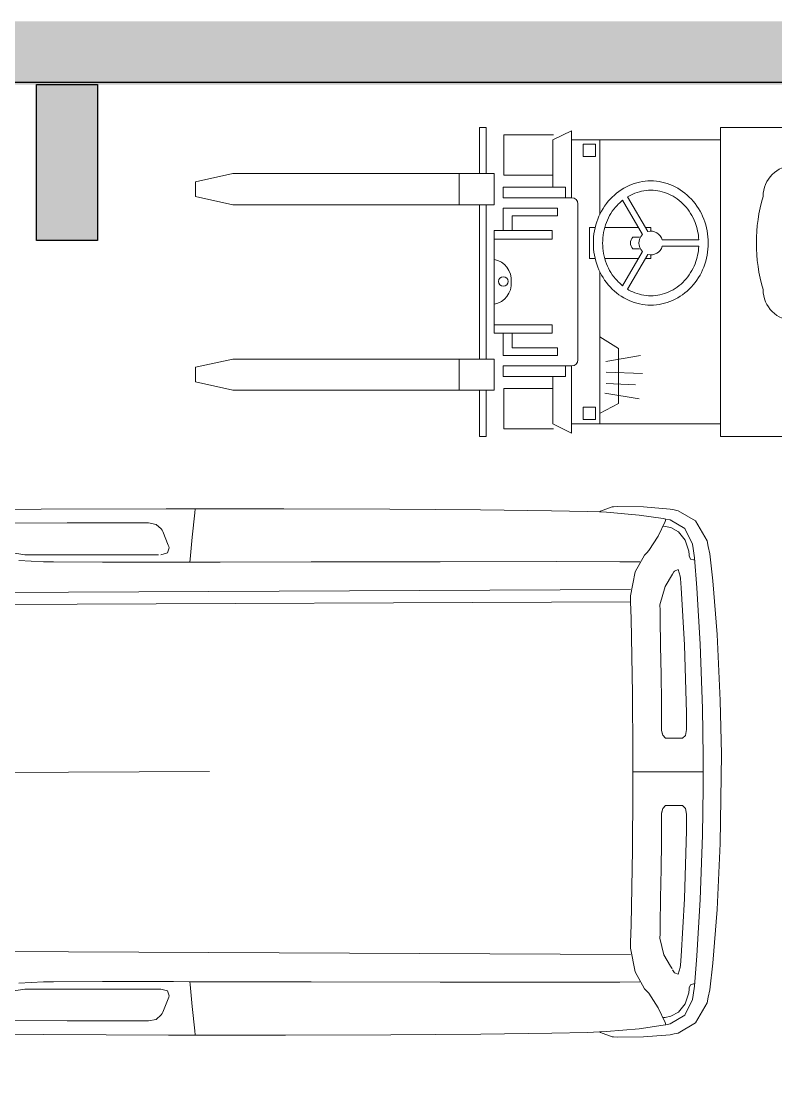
# Model space of a CAD drawing. Header units: millimetres. Extents: x 106 to 150.3, y 96.8 to 110.4.
# Drawn here: x 126.139 to 128.569, y 106.99 to 110.449 of the extents above; entities that cross this region are included whole.
import ezdxf

# ---------------------------------------------------------------- set-up
doc = ezdxf.new("R2010")
doc.units = ezdxf.units.MM
doc.layers.add('Hatch Muros', color=8, linetype='Continuous', true_color=0x817e7e)
doc.layers.add('Mobiliario', color=252, linetype='Continuous', lineweight=15)

# ---------------------------------------------------------------- blocks, each defined once
blk = doc.blocks.new('BERLINGO-11')
for p, q in [((-3955.591701, 808.162095), (-3899.42662, 841.181336)), ((-3955.591701, 808.162095), (-3899.42662, 841.181336)), ((-3899.42662, 841.181336), (-3886.316039, 843.609221)), ((-3899.42662, 841.181336), (-3886.316039, 843.609221)), ((-3886.316039, 843.609221), (-3873.367318, 846.198965)), ((-3886.316039, 843.609221), (-3873.367318, 846.198965)), ((-3873.367318, 846.198965), (-3787.743895, 853.563551)), ((-3873.367318, 846.198965), (-3787.743895, 853.563551)), ((-3787.743895, 853.563551), (-3703.658134, 854.453775)), ((-3787.743895, 853.563551), (-3703.658134, 854.453775)), ((-3773.904949, 826.856812), (-3668.615655, 836.244635)), ((-3773.904949, 826.856812), (-3668.615655, 836.244635)), ((-3703.658134, 854.453775), (-3691.356848, 853.563551)), ((-3703.658134, 854.453775), (-3691.356848, 853.563551)), ((-3691.356848, 853.563551), (-3686.501077, 853.239833)), ((-3691.356848, 853.563551), (-3686.501077, 853.239833)), ((-3686.501077, 853.239833), (-3649.111643, 839.562745)), ((-3686.501077, 853.239833), (-3649.111643, 839.481816)), ((-3668.615655, 836.244635), (-3645.874463, 836.973001)), ((-3668.615655, 836.244635), (-3645.874463, 836.973001)), ((-3649.111643, 839.562745), (-3645.874463, 836.973001)), ((-3649.111643, 839.481816), (-3645.874463, 836.973001)), ((-3645.874463, 836.973001), (-3607.432945, 838.429732)), ((-3645.874463, 836.973001), (-3607.432945, 838.429732)), ((-3607.432945, 838.429732), (-3491.865604, 840.776688)), ((-3607.432945, 838.429732), (-3491.865604, 840.776688)), ((-3491.865604, 840.776688), (-3262.5923, 843.932939)), ((-3491.865604, 840.776688), (-3262.5923, 843.932939)), ((-3262.5923, 843.932939), (-2970.679554, 846.198965)), ((-3262.5923, 843.932939), (-2970.679554, 846.198965)), ((-2970.679554, 846.198965), (-2628.995159, 847.251049)), ((-2970.679554, 846.198965), (-2628.995159, 847.251049)), ((-2628.995159, 847.251049), (-2250.406908, 847.170119)), ((-2628.995159, 847.251049), (-2250.406908, 847.170119)), ((-2342.261902, 833.81675), (-2343.799563, 846.846401)), ((-2333.926163, 755.396054), (-2342.261902, 833.81675)), ((-2250.406908, 847.170119), (-1847.458873, 845.632459)), ((-2250.406908, 847.170119), (-1847.458873, 845.632459)), ((-1847.458873, 845.632459), (-1501.063398, 842.791488)), ((-1847.458873, 845.632459), (-1501.063398, 842.791488)), ((-3993.142994, 743.661275), (-3955.591701, 808.162095)), ((-3993.142994, 743.661275), (-3955.591701, 808.162095)), ((-3920.872941, 783.721383), (-3873.367318, 811.642064)), ((-3920.872941, 783.721383), (-3873.367318, 811.642064)), ((-3873.367318, 811.642064), (-3860.337666, 814.069949)), ((-3873.367318, 811.642064), (-3860.337666, 814.069949)), ((-3860.337666, 814.069949), (-3851.43542, 815.850399)), ((-3860.337666, 814.069949), (-3851.43542, 815.850399)), ((-3857.990711, 806.705364), (-3860.337666, 814.069949)), ((-3835.654166, 759.44253), (-3857.990711, 806.705364)), ((-3851.43542, 815.850399), (-3773.904949, 826.856812)), ((-3851.43542, 815.850399), (-3773.904949, 826.856812)), ((-2217.711385, 796.751034), (-2234.221005, 782.58837)), ((-2193.189743, 802.011452), (-2217.711385, 796.751034)), ((-2184.934933, 802.011452), (-2193.189743, 802.011452)), ((-2121.324338, 802.011452), (-2184.934933, 802.011452)), ((-1930.65441, 801.687734), (-2121.324338, 802.011452)), ((-1700.571811, 801.040298), (-1930.65441, 801.687734)), ((-3946.203877, 732.89765), (-3920.872941, 783.721383)), ((-3946.203877, 732.89765), (-3920.872941, 783.721383)), ((-3900.802422, 773.443335), (-3922.491531, 746.331949)), ((-3875.633344, 786.472986), (-3900.802422, 773.443335)), ((-3858.07164, 790.438532), (-3875.633344, 786.472986)), ((-3852.163786, 791.085968), (-3858.07164, 790.438532)), ((-2239.481424, 774.090771), (-2256.55755, 730.388835)), ((-2236.972609, 778.056317), (-2239.481424, 774.090771)), ((-2234.221005, 782.58837), (-2236.972609, 778.056317)), ((-3996.865751, 725.533065), (-3993.142994, 743.661275)), ((-3996.865751, 725.533065), (-3993.142994, 743.661275)), ((-3948.146186, 718.896845), (-3946.203877, 732.89765)), ((-3948.146186, 718.896845), (-3946.203877, 732.89765)), ((-3922.491531, 746.331949), (-3933.902592, 711.208541)), ((-3805.22467, 712.827131), (-3835.654166, 759.44253)), ((-2327.209013, 684.663662), (-2333.926163, 755.396054)), ((-2256.55755, 730.388835), (-2258.095211, 725.533065)), ((-4011.756781, 615.46893), (-4001.721522, 701.739788)), ((-4011.756781, 615.46893), (-4001.721522, 701.739788)), ((-4001.721522, 701.739788), (-3996.865751, 725.533065)), ((-4001.721522, 701.739788), (-3996.865751, 725.533065)), ((-3952.273591, 689.357573), (-3948.146186, 718.896845)), ((-3952.273591, 689.357573), (-3948.146186, 718.896845)), ((-3935.602112, 695.751005), (-3939.729517, 685.230168)), ((-3935.197464, 699.150044), (-3935.602112, 695.751005)), ((-3933.902592, 711.208541), (-3935.197464, 699.150044)), ((-3798.669379, 705.786264), (-3805.22467, 712.827131)), ((-3791.628512, 698.17889), (-3798.669379, 705.786264)), ((-3760.956227, 643.875188), (-3791.628512, 698.17889)), ((-2258.095211, 725.533065), (-2259.551942, 721.2438)), ((-2259.551942, 721.2438), (-2254.048736, 704.976969)), ((-2254.048736, 704.976969), (-2232.764274, 699.150044)), ((-2225.642477, 699.150044), (-2166.968582, 699.150044)), ((-2225.642477, 699.150044), (-2166.968582, 699.150044)), ((-2166.968582, 699.150044), (-1990.623178, 699.150044)), ((-2166.968582, 699.150044), (-1990.623178, 699.150044)), ((-1990.623178, 699.150044), (-1869.55263, 699.150044)), ((-1990.623178, 699.150044), (-1869.55263, 699.150044)), ((-1869.55263, 699.150044), (-1829.006945, 699.150044)), ((-1869.55263, 699.150044), (-1829.006945, 699.150044)), ((-1829.006945, 699.150044), (-1794.935621, 699.150044)), ((-1829.006945, 699.150044), (-1794.935621, 699.150044)), ((-1794.935621, 699.150044), (-1705.589441, 713.150849)), ((-1794.935621, 699.150044), (-1705.589441, 713.150849)), ((-3960.123753, 592.808667), (-3952.273591, 689.357573)), ((-3960.123753, 592.808667), (-3952.273591, 689.357573)), ((-3949.198269, 682.640424), (-3952.273591, 682.802283)), ((-3939.729517, 685.230168), (-3949.198269, 682.640424)), ((-3711.508296, 676.73257), (-3775.928187, 676.246992)), ((-3507.40407, 677.218147), (-3711.508296, 676.73257)), ((-3132.538576, 676.975358), (-3507.40407, 677.218147)), ((-2716.965538, 676.246992), (-3132.538576, 676.975358)), ((-2424.000708, 675.518627), (-2716.965538, 676.246992)), ((-2326.318789, 675.437697), (-2424.000708, 675.518627)), ((-2326.318789, 675.437697), (-2327.209013, 684.663662)), ((-2273.1481, 675.437697), (-2326.318789, 675.437697)), ((-2044.84595, 675.275838), (-2273.1481, 675.437697)), ((-1886.466897, 676.004204), (-2044.84595, 675.275838)), ((-1868.095898, 676.246992), (-1886.466897, 676.004204)), ((-1854.256952, 676.408851), (-1868.095898, 676.246992)), ((-1775.512538, 680.212539), (-1854.256952, 676.408851)), ((-3907.276783, 622.590727), (-3909.785598, 593.132385)), ((-3906.629347, 629.793453), (-3907.276783, 622.590727)), ((-3899.588479, 651.644421), (-3906.629347, 629.793453)), ((-3887.449053, 646.788651), (-3899.588479, 651.644421)), ((-3885.749533, 643.794259), (-3887.449053, 646.788651)), ((-3881.945846, 636.753391), (-3885.749533, 643.794259)), ((-3857.343275, 596.774213), (-3881.945846, 636.753391)), ((-3745.903338, 567.154012), (-3760.956227, 643.875188)), ((-4025.433869, 442.765354), (-4011.756781, 615.46893)), ((-4025.433869, 442.765354), (-4011.756781, 615.46893)), ((-3970.56366, 411.202845), (-3960.123753, 592.808667)), ((-3970.56366, 411.202845), (-3960.123753, 592.808667)), ((-3909.785598, 593.132385), (-3920.225505, 409.017748)), ((-3840.914584, 537.776599), (-3857.343275, 596.774213)), ((-1666.581416, 577.755778), (-3746.550774, 587.548249)), ((-3746.550774, 548.135577), (-3745.903338, 567.154012)), ((-3841.723879, 492.537003), (-3841.157372, 521.18605)), ((-3841.157372, 521.18605), (-3841.723879, 492.537003)), ((-3841.157372, 521.18605), (-3840.914584, 537.776599)), ((-3748.735871, 493.670016), (-3746.550774, 548.135577)), ((-1656.869875, 538.343106), (-3746.550774, 548.135577)), ((-3843.18061, 406.508933), (-3841.723879, 492.537003)), ((-3841.723879, 492.537003), (-3843.18061, 406.508933)), ((-3752.944206, 251.44799), (-3748.735871, 493.670016)), ((-4035.307269, 230.244458), (-4025.433869, 442.765354)), ((-4035.307269, 230.244458), (-4025.433869, 442.765354)), ((-3977.928246, 203.780508), (-3970.56366, 411.202845)), ((-3977.928246, 203.780508), (-3970.56366, 411.202845)), ((-3920.225505, 409.017748), (-3926.457077, 188.808549)), ((-3844.637341, 312.387912), (-3843.18061, 406.508933)), ((-3843.18061, 406.508933), (-3844.637341, 312.387912)), ((-3845.608496, 227.007278), (-3844.637341, 312.387912)), ((-3844.637341, 312.387912), (-3845.608496, 227.007278)), ((-3753.186994, 62.963159), (-3752.944206, 251.44799)), ((-4039.110956, 57.621812), (-4035.307269, 230.244458)), ((-4039.110956, 57.621812), (-4035.307269, 230.244458)), ((-3845.851284, 160.159502), (-3845.608496, 227.007278)), ((-3845.608496, 227.007278), (-3845.851284, 160.159502)), ((-3980.679849, 50.985592), (-3977.928246, 203.780508)), ((-3980.679849, 50.985592), (-3977.928246, 203.780508)), ((-3926.457077, 188.808549), (-3926.699865, 141.221996)), ((-3926.699865, 141.221996), (-3926.618936, 136.366226)), ((-3845.851284, 137.903886), (-3845.851284, 160.159502)), ((-3845.851284, 160.159502), (-3845.851284, 137.903886)), ((-3926.618936, 136.366226), (-3923.138967, 117.42872)), ((-3923.138967, 117.42872), (-3913.346496, 108.364615)), ((-3913.346496, 108.364615), (-3909.947457, 108.364615)), ((-3909.947457, 108.364615), (-3861.227891, 108.364615)), ((-3861.227891, 108.364615), (-3858.476288, 108.364615)), ((-3858.476288, 108.364615), (-3849.81683, 118.238015)), ((-3849.81683, 118.238015), (-3845.851284, 132.967186)), ((-3849.088464, 122.041702), (-3849.493112, 120.74683)), ((-3845.851284, 133.614622), (-3849.088464, 122.041702)), ((-3845.851284, 132.967186), (-3845.851284, 137.903886)), ((-3845.851284, 137.903886), (-3845.851284, 133.614622)), ((-4035.307269, -230.082599), (-4039.110956, 57.621812)), ((-4035.307269, -230.082599), (-4039.110956, 57.621812)), ((-3980.679849, 0), (-3980.679849, 50.985592)), ((-3980.679849, 0), (-3980.679849, 50.985592)), ((-3753.186994, 0), (-3753.186994, 62.963159)), ((-3980.679849, -50.823733), (-3980.679849, 0)), ((-3980.679849, -50.823733), (-3980.679849, 0)), ((-3753.186994, 0), (-3980.679849, 0)), ((-3753.186994, -62.720371), (-3753.186994, 0)), ((-2389.686596, 1.294872), (-1650.233655, -1.61859)), ((-3977.928246, -203.618649), (-3980.679849, -50.823733)), ((-3977.928246, -203.618649), (-3980.679849, -50.823733)), ((-3752.944206, -251.205202), (-3753.186994, -62.720371)), ((-3926.699865, -141.141067), (-3926.618936, -136.123437)), ((-3926.618936, -136.123437), (-3923.138967, -117.266861)), ((-3923.138967, -117.266861), (-3913.346496, -108.364615)), ((-3913.346496, -108.364615), (-3909.947457, -108.364615)), ((-3909.947457, -108.364615), (-3861.227891, -108.364615)), ((-3861.227891, -108.364615), (-3858.476288, -108.364615)), ((-3858.476288, -108.364615), (-3849.81683, -118.157086)), ((-3849.81683, -118.157086), (-3845.851284, -132.886257)), ((-3849.088464, -121.960773), (-3849.493112, -120.584971)), ((-3845.851284, -133.452763), (-3849.088464, -121.960773)), ((-3845.851284, -132.886257), (-3845.851284, -137.822957)), ((-3845.851284, -137.822957), (-3845.851284, -133.452763)), ((-3845.851284, -137.822957), (-3845.851284, -159.997643)), ((-3845.851284, -159.997643), (-3845.851284, -137.822957)), ((-3926.457077, -188.64669), (-3926.699865, -141.141067)), ((-3845.851284, -159.997643), (-3845.608496, -226.764489)), ((-3845.608496, -226.764489), (-3845.851284, -159.997643)), ((-3970.56366, -411.040985), (-3977.928246, -203.618649)), ((-3970.56366, -411.040985), (-3977.928246, -203.618649)), ((-3920.225505, -408.774959), (-3926.457077, -188.64669)), ((-4025.433869, -442.684424), (-4035.307269, -230.082599)), ((-4025.433869, -442.684424), (-4035.307269, -230.082599)), ((-3845.608496, -226.764489), (-3844.637341, -312.306982)), ((-3844.637341, -312.306982), (-3845.608496, -226.764489)), ((-3748.735871, -493.589087), (-3752.944206, -251.205202)), ((-3844.637341, -312.306982), (-3843.18061, -406.347074)), ((-3843.18061, -406.347074), (-3844.637341, -312.306982)), ((-3960.123753, -592.646808), (-3970.56366, -411.040985)), ((-3960.123753, -592.646808), (-3970.56366, -411.040985)), ((-3909.785598, -593.051455), (-3920.225505, -408.774959)), ((-3843.18061, -406.347074), (-3841.723879, -492.456073)), ((-3841.723879, -492.456073), (-3843.18061, -406.347074)), ((-4011.756781, -615.226141), (-4025.433869, -442.684424)), ((-4011.756781, -615.226141), (-4025.433869, -442.684424)), ((-3841.723879, -492.456073), (-3841.157372, -521.266979)), ((-3841.157372, -521.266979), (-3841.723879, -492.456073)), ((-3746.550774, -548.216506), (-3748.735871, -493.589087)), ((-3853.620517, -588.843121), (-3840.914584, -535.753362)), ((-3840.914584, -535.753362), (-3841.157372, -521.266979)), ((-3745.903338, -567.073082), (-3746.550774, -548.216506)), ((-3760.956227, -643.794259), (-3745.903338, -567.073082)), ((-1666.581416, -577.674848), (-3746.550774, -587.548249)), ((-4001.721522, -701.577929), (-4011.756781, -615.226141)), ((-4001.721522, -701.577929), (-4011.756781, -615.226141)), ((-3952.273591, -689.276644), (-3960.123753, -592.646808)), ((-3952.273591, -689.276644), (-3960.123753, -592.646808)), ((-3907.276783, -622.590727), (-3909.785598, -593.051455)), ((-3874.985908, -625.585119), (-3853.620517, -588.843121)), ((-3906.629347, -629.712524), (-3907.276783, -622.590727)), ((-3899.588479, -651.563492), (-3906.629347, -629.712524)), ((-3887.449053, -646.707721), (-3899.588479, -651.563492)), ((-3885.749533, -643.794259), (-3887.449053, -646.707721)), ((-3881.945846, -636.672462), (-3885.749533, -643.794259)), ((-3880.327256, -634.406435), (-3878.870524, -631.97855)), ((-3878.870524, -631.97855), (-3874.985908, -625.585119)), ((-3791.628512, -698.09796), (-3760.956227, -643.794259)), ((-3949.198269, -682.559494), (-3952.273591, -682.802283)), ((-3948.146186, -718.815915), (-3952.273591, -689.276644)), ((-3948.146186, -718.815915), (-3952.273591, -689.276644)), ((-3939.729517, -685.068309), (-3949.198269, -682.559494)), ((-3935.602112, -695.508216), (-3939.729517, -685.068309)), ((-3711.508296, -676.65164), (-3775.928187, -676.166063)), ((-3507.40407, -677.056288), (-3711.508296, -676.65164)), ((-3132.538576, -676.813499), (-3507.40407, -677.056288)), ((-2716.965538, -676.004204), (-3132.538576, -676.813499)), ((-2424.000708, -675.437697), (-2716.965538, -676.004204)), ((-2326.318789, -675.356768), (-2424.000708, -675.437697)), ((-2327.209013, -684.501803), (-2333.926163, -755.234195)), ((-2326.318789, -675.356768), (-2327.209013, -684.501803)), ((-2273.1481, -675.194909), (-2326.318789, -675.356768)), ((-2044.84595, -675.194909), (-2273.1481, -675.194909)), ((-1886.466897, -675.923274), (-2044.84595, -675.194909)), ((-1868.095898, -676.166063), (-1886.466897, -675.923274)), ((-1854.256952, -676.327922), (-1868.095898, -676.166063)), ((-1775.512538, -680.131609), (-1854.256952, -676.327922)), ((-3996.865751, -725.452135), (-4001.721522, -701.577929)), ((-3996.865751, -725.452135), (-4001.721522, -701.577929)), ((-3993.142994, -743.499416), (-3996.865751, -725.452135)), ((-3993.142994, -743.499416), (-3996.865751, -725.452135)), ((-3946.203877, -732.654862), (-3948.146186, -718.815915)), ((-3946.203877, -732.654862), (-3948.146186, -718.815915)), ((-3935.197464, -699.230974), (-3935.602112, -695.508216)), ((-3933.902592, -711.127612), (-3935.197464, -699.230974)), ((-3922.491531, -746.17009), (-3933.902592, -711.127612)), ((-3835.654166, -759.199741), (-3805.22467, -712.746202)), ((-3805.22467, -712.746202), (-3798.669379, -705.786264)), ((-3798.669379, -705.786264), (-3791.628512, -698.09796)), ((-2259.551942, -721.081941), (-2254.048736, -704.896039)), ((-2258.095211, -725.452135), (-2259.551942, -721.081941)), ((-2256.55755, -730.307906), (-2258.095211, -725.452135)), ((-2254.048736, -704.896039), (-2232.764274, -699.230974)), ((-2232.764274, -699.230974), (-2225.642477, -699.230974)), ((-2225.642477, -699.230974), (-2166.968582, -699.230974)), ((-2225.642477, -699.230974), (-2166.968582, -699.230974)), ((-2166.968582, -699.230974), (-1990.623178, -699.230974)), ((-2166.968582, -699.230974), (-1990.623178, -699.230974)), ((-1990.623178, -699.230974), (-1869.55263, -699.230974)), ((-1990.623178, -699.230974), (-1869.55263, -699.230974)), ((-1869.55263, -699.230974), (-1829.006945, -699.230974)), ((-1869.55263, -699.230974), (-1829.006945, -699.230974)), ((-1829.006945, -699.230974), (-1794.935621, -699.230974)), ((-1829.006945, -699.230974), (-1794.935621, -699.230974)), ((-1794.935621, -699.230974), (-1705.589441, -713.150849)), ((-1794.935621, -699.230974), (-1705.589441, -713.150849)), ((-3955.591701, -808.000236), (-3993.142994, -743.499416)), ((-3955.591701, -808.000236), (-3993.142994, -743.499416)), ((-3920.872941, -783.559524), (-3946.203877, -732.654862)), ((-3920.872941, -783.559524), (-3946.203877, -732.654862)), ((-3900.802422, -773.362405), (-3922.491531, -746.17009)), ((-3857.990711, -806.624434), (-3835.654166, -759.199741)), ((-2333.926163, -755.234195), (-2342.261902, -833.735821)), ((-2239.481424, -774.009842), (-2256.55755, -730.307906)), ((-3873.367318, -811.561135), (-3920.872941, -783.559524)), ((-3873.367318, -811.561135), (-3920.872941, -783.559524)), ((-3875.633344, -786.311127), (-3900.802422, -773.362405)), ((-3858.07164, -790.357603), (-3875.633344, -786.311127)), ((-3852.163786, -791.085968), (-3858.07164, -790.357603)), ((-2236.972609, -777.975388), (-2239.481424, -774.009842)), ((-2234.221005, -782.426511), (-2236.972609, -777.975388)), ((-2217.711385, -796.670105), (-2234.221005, -782.426511)), ((-3899.42662, -841.181336), (-3955.591701, -808.000236)), ((-3899.42662, -841.181336), (-3955.591701, -808.000236)), ((-3860.337666, -814.069949), (-3873.367318, -811.561135)), ((-3860.337666, -814.069949), (-3873.367318, -811.561135)), ((-3860.337666, -814.069949), (-3857.990711, -806.624434)), ((-3851.43542, -815.769469), (-3860.337666, -814.069949)), ((-3851.43542, -815.769469), (-3860.337666, -814.069949)), ((-3773.904949, -826.937742), (-3851.43542, -815.769469)), ((-3773.904949, -826.937742), (-3851.43542, -815.769469)), ((-3668.615655, -836.163706), (-3773.904949, -826.937742)), ((-3668.615655, -836.163706), (-3773.904949, -826.937742)), ((-2193.189743, -801.930523), (-2217.711385, -796.670105)), ((-2184.934933, -801.930523), (-2193.189743, -801.930523)), ((-2121.324338, -801.849593), (-2184.934933, -801.930523)), ((-1930.65441, -801.444946), (-2121.324338, -801.849593)), ((-1507.959575, -800.150074), (-1930.65441, -801.444946)), ((-3886.316039, -843.609221), (-3899.42662, -841.181336)), ((-3886.316039, -843.609221), (-3899.42662, -841.181336)), ((-3873.367318, -846.118036), (-3886.316039, -843.609221)), ((-3873.367318, -846.118036), (-3886.316039, -843.609221)), ((-3787.743895, -853.320762), (-3873.367318, -846.118036)), ((-3787.743895, -853.320762), (-3873.367318, -846.118036)), ((-3703.658134, -854.210987), (-3787.743895, -853.320762)), ((-3703.658134, -854.210987), (-3787.743895, -853.320762)), ((-3691.356848, -853.401692), (-3703.658134, -854.210987)), ((-3691.356848, -853.401692), (-3703.658134, -854.210987)), ((-3686.501077, -853.158903), (-3691.356848, -853.401692)), ((-3686.501077, -853.158903), (-3691.356848, -853.401692)), ((-3649.111643, -839.481816), (-3686.501077, -853.158903)), ((-3649.111643, -839.481816), (-3686.501077, -853.158903)), ((-3645.874463, -837.05393), (-3668.615655, -836.163706)), ((-3645.874463, -837.05393), (-3668.615655, -836.163706)), ((-3645.874463, -837.05393), (-3649.111643, -839.481816)), ((-3645.874463, -837.05393), (-3649.111643, -839.481816)), ((-3607.513875, -838.429732), (-3645.874463, -837.05393)), ((-3607.513875, -838.429732), (-3645.874463, -837.05393)), ((-3492.351181, -840.776688), (-3607.513875, -838.429732)), ((-3492.351181, -840.776688), (-3607.513875, -838.429732)), ((-3264.049031, -843.852009), (-3492.351181, -840.776688)), ((-3264.049031, -843.852009), (-3492.351181, -840.776688)), ((-2973.754875, -846.118036), (-3264.049031, -843.852009)), ((-2973.754875, -846.118036), (-3264.049031, -843.852009)), ((-2633.931859, -847.251049), (-2973.754875, -846.118036)), ((-2633.931859, -847.251049), (-2973.754875, -846.118036)), ((-2257.043127, -847.08919), (-2633.931859, -847.251049)), ((-2257.043127, -847.08919), (-2633.931859, -847.251049)), ((-2342.261902, -833.735821), (-2343.799563, -846.846401)), ((-1855.713683, -845.38967), (-2257.043127, -847.08919)), ((-1855.713683, -845.38967), (-2257.043127, -847.08919)), ((-1501.034635, -842.611687), (-1855.713683, -845.38967)), ((-1501.034635, -842.611687), (-1855.713683, -845.38967))]:
    blk.add_line(p, q)
blk = doc.blocks.new('au_elev')
for p, q in [((-1.844, 0.4975), (-1.844, 0.3485)), ((-1.822, 0.4975), (-1.844, 0.4975)), ((-1.822, 0.3485), (-1.822, 0.4975)), ((-1.546994, 0.48674), (-1.60735, 0.4575)), ((-1.546994, 0.4575), (-1.546994, 0.48674)), ((-1.067, 0.4975), (-0.09782, 0.4975)), ((-1.067, 0.4975), (-1.067, -0.4975)), ((-1.76489, 0.47338), (-1.76489, 0.343)), ((-1.605765, 0.47338), (-1.76489, 0.47338)), ((-1.60735, 0.4575), (-1.60735, 0.304987)), ((-1.546994, 0.4575), (-1.546994, 0.270795)), ((-1.45611, 0.4575), (-1.546994, 0.4575)), ((-1.45611, -0.03261), (-1.45611, 0.4575)), ((-1.45611, 0.4575), (-1.067, 0.4575)), ((-1.510252, 0.443358), (-1.510252, 0.403358)), ((-1.470252, 0.443358), (-1.510252, 0.443358)), ((-1.470252, 0.403358), (-1.470252, 0.443358)), ((-1.456984, 0.424122), (-1.396127, 0.391514)), ((-1.510252, 0.403358), (-1.470252, 0.403358)), ((-1.396127, 0.391514), (-1.396127, 0.214663)), ((-2.639, 0.3485), (-2.759, 0.321883)), ((-1.797, 0.3485), (-2.639, 0.3485)), ((-1.909, 0.3485), (-1.909, 0.2485)), ((-1.797, 0.2485), (-1.797, 0.3485)), ((-1.439812, 0.35868), (-1.329127, 0.376569)), ((-2.759, 0.321883), (-2.759, 0.27501)), ((-1.76489, 0.343), (-1.60735, 0.343)), ((-1.435285, 0.327658), (-1.341124, 0.33196)), ((-1.767, 0.270795), (-1.767, 0.304987)), ((-1.767, 0.304987), (-1.567, 0.304987)), ((-1.567, 0.304987), (-1.567, 0.270795)), ((-1.435285, 0.290521), (-1.318941, 0.294823)), ((-2.759, 0.27501), (-2.639, 0.2485)), ((-2.639, 0.2485), (-1.797, 0.2485)), ((-1.844, 0.2485), (-1.844, -0.2485)), ((-1.822, -0.2485), (-1.822, 0.2485)), ((-1.567, 0.270795), (-1.767, 0.270795)), ((-1.546769, 0.270795), (-1.567, 0.270795)), ((-1.526769, -0.250795), (-1.526769, 0.250795)), ((-1.43687, 0.256328), (-1.324827, 0.236854)), ((-1.767, 0.236828), (-1.592184, 0.236828)), ((-1.767, 0.165273), (-1.767, 0.236828)), ((-1.738633, 0.212826), (-1.738633, 0.165273)), ((-1.592184, 0.212826), (-1.738633, 0.212826)), ((-1.592184, 0.236828), (-1.592184, 0.212826)), ((-1.396127, 0.214663), (-1.45611, 0.177527)), ((-1.797, 0.137873), (-1.797, 0.165273)), ((-1.797, 0.165273), (-1.609387, 0.165273)), ((-1.738633, 0.165273), (-1.767, 0.165273)), ((-1.609387, 0.165273), (-1.609387, 0.137873)), ((-1.609387, 0.137873), (-1.797, 0.137873)), ((-1.797, 0.137873), (-1.797, -0.137873)), ((-1.319063, -0.098009), (-1.382895, 0.012551)), ((-1.301742, -0.088009), (-1.36639, 0.023964)), ((-1.489802, -0.075), (-1.489802, -0.175)), ((-1.471063, -0.075), (-1.489802, -0.075)), ((-1.332347, -0.075), (-1.440082, -0.075)), ((-1.291933, -0.075), (-1.309253, -0.075)), ((-1.291933, -0.075), (-1.291933, -0.086731)), ((-1.797, -0.137873), (-1.797, -0.165273)), ((-1.609387, -0.137873), (-1.797, -0.137873)), ((-1.609387, -0.165273), (-1.609387, -0.137873)), ((-1.349762, -0.106107), (-1.327735, -0.106205)), ((-1.137202, -0.115), (-1.254993, -0.115)), ((-1.137202, -0.135), (-1.254993, -0.135)), ((-1.797, -0.165273), (-1.609387, -0.165273)), ((-1.738633, -0.165273), (-1.767, -0.165273)), ((-1.767, -0.165273), (-1.767, -0.236828)), ((-1.738633, -0.212826), (-1.738633, -0.165273)), ((-1.319063, -0.151991), (-1.382895, -0.262551)), ((-1.301742, -0.161991), (-1.36639, -0.273964)), ((-1.327735, -0.143795), (-1.349762, -0.143893)), ((-1.291933, -0.163269), (-1.291933, -0.175)), ((-1.471063, -0.175), (-1.489802, -0.175)), ((-1.332347, -0.175), (-1.440082, -0.175)), ((-1.291933, -0.175), (-1.309253, -0.175)), ((-1.767, -0.236828), (-1.592184, -0.236828)), ((-1.592184, -0.212826), (-1.738633, -0.212826)), ((-1.592184, -0.236828), (-1.592184, -0.212826)), ((-1.45611, -0.4575), (-1.45611, -0.21739)), ((-2.639, -0.2485), (-2.759, -0.275117)), ((-2.759, -0.275117), (-2.759, -0.32199)), ((-1.797, -0.2485), (-2.639, -0.2485)), ((-1.909, -0.2485), (-1.909, -0.3485)), ((-1.797, -0.3485), (-1.797, -0.2485)), ((-1.767, -0.270795), (-1.767, -0.304987)), ((-1.567, -0.270795), (-1.767, -0.270795)), ((-1.567, -0.270795), (-1.546769, -0.270795)), ((-1.567, -0.304987), (-1.567, -0.270795)), ((-1.546994, -0.270795), (-1.546994, -0.4575)), ((-1.767, -0.304987), (-1.567, -0.304987)), ((-1.60735, -0.4575), (-1.60735, -0.304987)), ((-2.759, -0.32199), (-2.639, -0.3485)), ((-1.76489, -0.343), (-1.60735, -0.343)), ((-1.76489, -0.47338), (-1.76489, -0.343)), ((-2.639, -0.3485), (-1.797, -0.3485)), ((-1.844, -0.3485), (-1.844, -0.4975)), ((-1.822, -0.4975), (-1.822, -0.3485)), ((-1.510252, -0.443358), (-1.510252, -0.403358)), ((-1.510252, -0.403358), (-1.470252, -0.403358)), ((-1.470252, -0.403358), (-1.470252, -0.443358)), ((-1.470252, -0.443358), (-1.510252, -0.443358)), ((-1.605765, -0.47338), (-1.76489, -0.47338)), ((-1.546994, -0.48674), (-1.60735, -0.4575)), ((-1.546994, -0.4575), (-1.45611, -0.4575)), ((-1.546994, -0.4575), (-1.546994, -0.48674)), ((-1.45611, -0.4575), (-1.067, -0.4575)), ((-1.844, -0.4975), (-1.822, -0.4975)), ((-1.067, -0.4975), (-0.09782, -0.4975))]:
    blk.add_line(p, q)
blk.add_circle((-1.767, -0.001249), 0.015398)
for centre, radius, start, end in [((-1.546769, 0.250795), 0.02, 0, 90), ((-0.83011, 0.025), 0.1, 90, 180), ((-1.808123, 0.007048), 0.066244, 353.892578, 80.33388), ((-1.291933, -0.096479), 0.171479, 90, 114.122761), ((-1.291933, -0.096479), 0.171479, 65.877239, 90), ((-1.285738, -0.110312), 0.186636, 114.122761, 137.231175), ((-1.291933, -0.096479), 0.141479, 90, 114.122761), ((-1.291933, -0.096479), 0.141479, 65.877239, 90), ((-1.298127, -0.110312), 0.186636, 42.768825, 65.877239), ((-1.276102, -0.119226), 0.199762, 137.231175, 159.035788), ((-1.285738, -0.110312), 0.156636, 128.33591, 137.231175), ((-1.285738, -0.110312), 0.156636, 114.122761, 120.990787), ((-1.298127, -0.110312), 0.156636, 42.768825, 65.877239), ((-1.307763, -0.119226), 0.199762, 20.964212, 42.768825), ((-0.417685, -0.125), 0.533928, 163.683876, 196.316124), ((-1.808123, -0.007048), 0.066244, 279.66612, 6.107422), ((-1.276102, -0.119226), 0.169762, 137.231175, 159.035788), ((-1.307763, -0.119226), 0.169762, 20.964212, 42.768825), ((-1.261031, -0.125), 0.215902, 159.035788, 180), ((-1.261031, -0.125), 0.185902, 159.035788, 180), ((-1.322834, -0.125), 0.185902, 3.083537, 20.964212), ((-1.322834, -0.125), 0.215902, 0, 20.964212), ((-1.291933, -0.125), 0.038269, 135.147583, 224.852417), ((-1.291933, -0.125), 0.038269, 15.147583, 104.852417), ((-1.261031, -0.125), 0.215902, 180, 200.964212), ((-1.261031, -0.125), 0.185902, 180, 200.964212), ((-1.330771, -0.125), 0.026788, 135.147583, 224.852417), ((-1.291933, -0.125), 0.038269, 255.147583, 344.852417), ((-1.322834, -0.125), 0.185902, 339.035788, 356.916463), ((-1.322834, -0.125), 0.215902, 339.035788, 360), ((-1.276102, -0.130774), 0.199762, 200.964212, 222.768825), ((-1.276102, -0.130774), 0.169762, 200.964212, 222.768825), ((-1.307763, -0.130774), 0.169762, 317.231175, 339.035788), ((-1.307763, -0.130774), 0.199762, 317.231175, 339.035788), ((-1.546769, -0.250795), 0.02, 270, 0), ((-1.285738, -0.139688), 0.186636, 222.768825, 245.877239), ((-1.285738, -0.139688), 0.156636, 222.768825, 231.66409), ((-1.285738, -0.139688), 0.156636, 239.009213, 245.877239), ((-1.298127, -0.139688), 0.156636, 294.122761, 317.231175), ((-1.298127, -0.139688), 0.186636, 294.122761, 317.231175), ((-0.83011, -0.275), 0.1, 180, 270), ((-1.291933, -0.153521), 0.171479, 245.877239, 270), ((-1.291933, -0.153521), 0.141479, 245.877239, 270), ((-1.291933, -0.153521), 0.141479, 270, 294.122761), ((-1.291933, -0.153521), 0.171479, 270, 294.122761)]:
    blk.add_arc(centre, radius, start, end)

msp = doc.modelspace()

# ---------------------------------------------------------------- linework, layer by layer
msp.add_lwpolyline([(150.131047, 110.251896), (116.935143, 110.251896), (116.935143, 97.748308), (150.131047, 97.748308)], close=True)
at = {"layer": 'Hatch Muros'}
msp.add_lwpolyline([(126.1873, 110.245387), (126.384154, 110.245387), (126.384154, 109.743726), (126.1873, 109.743726)], close=True, dxfattribs=at)
for points in [[(132.410439, 110.448591), (124.910921, 110.448591), (132.410439, 110.245387)], [(124.910921, 110.448591), (132.410439, 110.245387), (124.910921, 110.245387)], [(126.384154, 110.245387), (126.1873, 110.245387), (126.384154, 109.743726)], [(126.1873, 110.245387), (126.384154, 109.743726), (126.1873, 109.743726)]]:
    msp.add_solid(points, dxfattribs=at)

# ---------------------------------------------------------------- block references
at = {"layer": 'Mobiliario', "xscale": -1, "rotation": 180}
msp.add_blockref('au_elev', (129.458476, 109.610259), dxfattribs=at)
at = {"layer": 'Mobiliario', "xscale": -0.001, "yscale": 0.001}
msp.add_blockref('BERLINGO-11', (124.35516, 108.032362), dxfattribs=at)

doc.saveas('drawing.dxf')
